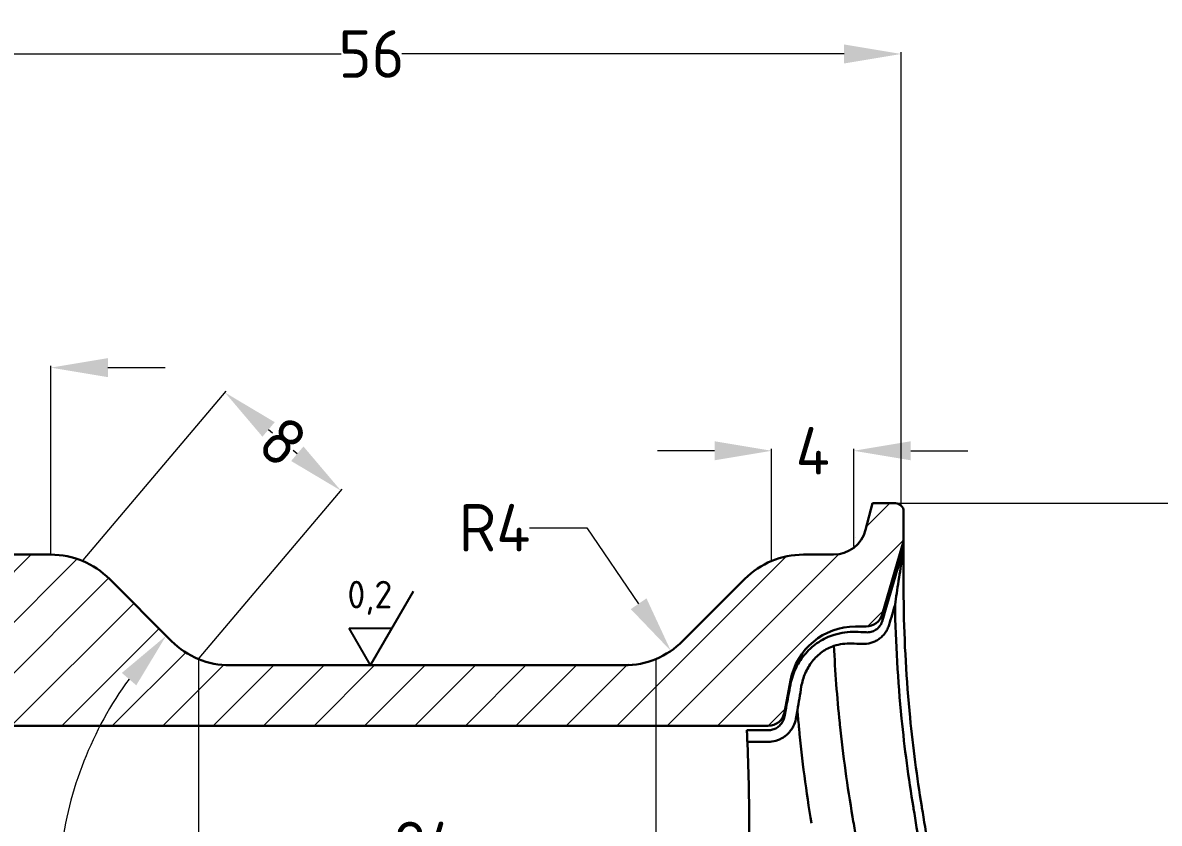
# Model space of a CAD drawing. Header units: inches. Extents: x 975 to 1816, y 133 to 420.
# Drawn here: x 1243.6 to 1303.3, y 318.4 to 360.5 of the extents above; entities that cross this region are included whole.
import ezdxf

# ---------------------------------------------------------------- set-up
doc = ezdxf.new("R2010")
doc.units = ezdxf.units.IN
doc.header["$MEASUREMENT"] = 0
doc.linetypes.add('CENTER', pattern=[2, 1.25, -0.25, 0.25, -0.25])
doc.layers.get('0').update_dxf_attribs({"lineweight": 30})
doc.layers.add('Center', color=1, linetype='CENTER', lineweight=18)
doc.layers.add('Light continous', color=4, linetype='Continuous', lineweight=18)
doc.layers.add('FORMAT', color=7, linetype='Continuous')
doc.layers.add('Net ky hieu', color=2, linetype='Continuous')
doc.styles.add('TCVN', font='tcvn+7284-2003r.ttf', dxfattribs={"height": 2.5})
doc.dimstyles.new('TCVN', dxfattribs={"dimtxt": 2.5, "dimasz": 3, "dimexe": 0.1, "dimexo": 0.0625, "dimgap": 0.09, "dimtad": 0, "dimtoh": 1, "dimdec": 0, "dimzin": 0, "dimdsep": 46, "dimtxsty": 'TCVN', "dimcen": 0.09, "dimclrd": 2, "dimclre": 2, "dimclrt": 1, "dimadec": 0, "dimazin": 0, "dimtfac": 1, "dimtdec": 0, "dimtofl": 0, "dimtmove": 0, "dimatfit": 3, "dimfxl": 1, "dimtolj": 1, "dimtzin": 0, "dimlwd": 18, "dimlwe": 18, "dimarcsym": 0})

# ---------------------------------------------------------------- blocks, each defined once
blk = doc.blocks.new('*D19')
at = {"layer": 'Center', "color": 2, "linetype": 'Continuous', "lineweight": 18, "transparency": 16777216}
for p, q in [((1288.303, 335.264), (1318.897, 335.264)), ((1318.797, 332.264), (1318.797, 279.516)), ((1318.797, 220.588), (1318.797, 273.336)), ((1288.303, 217.588), (1318.897, 217.588))]:
    blk.add_line(p, q, dxfattribs=at)
at = {"layer": 'Center', "color": 2, "transparency": 16777216}
for points in [[(1318.297, 332.264), (1319.297, 332.264), (1318.797, 335.264)], [(1318.297, 220.588), (1319.297, 220.588), (1318.797, 217.588)]]:
    blk.add_solid(points, dxfattribs=at)
at = {"layer": 'Defpoints', "color": 0, "transparency": 16777216}
for p in [(1288.241, 335.264), (1288.241, 217.588), (1318.797, 217.588)]:
    blk.add_point(p, dxfattribs=at)
at = {"layer": 'Center', "color": 1, "transparency": 16777216, "insert": (1318.797, 276.426), "char_height": 2.5, "attachment_point": 5, "rotation": 90, "style": 'TCVN'}
blk.add_mtext('\\A1;{\\fTCVN 7284|b0|i0|c163|p34;%%C118}', dxfattribs=at)
blk = doc.blocks.new('*D20')
at = {"layer": 'Center', "color": 2, "linetype": 'Continuous', "lineweight": 18, "transparency": 16777216}
for p, q in [((1234.076, 335.326), (1234.076, 358.977)), ((1237.076, 358.877), (1260.326, 358.877)), ((1286.756, 358.877), (1263.506, 358.877)), ((1289.756, 335.199), (1289.756, 358.977))]:
    blk.add_line(p, q, dxfattribs=at)
at = {"layer": 'Center', "color": 2, "transparency": 16777216}
for points in [[(1237.076, 359.377), (1237.076, 358.377), (1234.076, 358.877)], [(1286.756, 359.377), (1286.756, 358.377), (1289.756, 358.877)]]:
    blk.add_solid(points, dxfattribs=at)
at = {"layer": 'Defpoints', "color": 0, "transparency": 16777216}
for p in [(1289.756, 358.877), (1234.076, 335.264), (1289.756, 335.136)]:
    blk.add_point(p, dxfattribs=at)
at = {"layer": 'Center', "color": 1, "transparency": 16777216, "insert": (1261.916, 358.877), "char_height": 2.5, "attachment_point": 5, "style": 'TCVN'}
blk.add_mtext('\\A1;56', dxfattribs=at)
blk = doc.blocks.new('*D22')
at = {"layer": 'Center', "color": 2, "linetype": 'Continuous', "lineweight": 18, "transparency": 16777216}
for p, q in [((1246.768, 332.279), (1254.281, 341.158)), ((1256.507, 339.144), (1256.715, 338.967)), ((1258.016, 337.867), (1257.807, 338.044)), ((1252.857, 327.127), (1260.37, 336.006))]:
    blk.add_line(p, q, dxfattribs=at)
at = {"layer": 'Center', "color": 2, "transparency": 16777216}
for points in [[(1256.83, 339.526), (1256.184, 338.762), (1254.217, 341.082)], [(1258.339, 338.249), (1257.693, 337.485), (1260.306, 335.929)]]:
    blk.add_solid(points, dxfattribs=at)
at = {"layer": 'Defpoints', "color": 0, "transparency": 16777216}
for p in [(1260.306, 335.929), (1246.728, 332.231), (1252.817, 327.079)]:
    blk.add_point(p, dxfattribs=at)
at = {"layer": 'Center', "color": 1, "transparency": 16777216, "insert": (1257.261, 338.506), "char_height": 2.5, "attachment_point": 5, "rotation": 319.76247, "style": 'TCVN'}
blk.add_mtext('\\A1;8', dxfattribs=at)
blk = doc.blocks.new('*D23')
at = {"layer": 'Center', "color": 2, "linetype": 'Continuous', "lineweight": 18, "transparency": 16777216}
for p, q in [((1234.597, 342.391), (1231.597, 342.391)), ((1237.597, 332.625), (1237.597, 342.491)), ((1245.063, 332.625), (1245.063, 342.491)), ((1248.063, 342.391), (1251.063, 342.391))]:
    blk.add_line(p, q, dxfattribs=at)
at = {"layer": 'Center', "color": 2, "transparency": 16777216}
for points in [[(1234.597, 342.891), (1234.597, 341.891), (1237.597, 342.391)], [(1248.063, 342.891), (1248.063, 341.891), (1245.063, 342.391)]]:
    blk.add_solid(points, dxfattribs=at)
at = {"layer": 'Defpoints', "color": 0, "transparency": 16777216}
for p in [(1245.063, 342.391), (1237.597, 332.563), (1245.063, 332.563)]:
    blk.add_point(p, dxfattribs=at)
at = {"layer": 'Center', "color": 1, "transparency": 16777216, "insert": (1241.571, 342.391), "char_height": 2.5, "attachment_point": 5, "style": 'TCVN'}
blk.add_mtext('\\A1;7', dxfattribs=at)
blk = doc.blocks.new('*D24')
at = {"layer": 'Center', "color": 2, "linetype": 'Continuous', "lineweight": 18, "transparency": 16777216}
for p, q in [((1252.817, 327.017), (1252.817, 317.182)), ((1276.858, 327.017), (1276.858, 317.182)), ((1255.817, 317.282), (1263.122, 317.282)), ((1273.858, 317.282), (1266.552, 317.282))]:
    blk.add_line(p, q, dxfattribs=at)
at = {"layer": 'Center', "color": 2, "transparency": 16777216}
for points in [[(1255.817, 317.782), (1255.817, 316.782), (1252.817, 317.282)], [(1273.858, 317.782), (1273.858, 316.782), (1276.858, 317.282)]]:
    blk.add_solid(points, dxfattribs=at)
at = {"layer": 'Defpoints', "color": 0, "transparency": 16777216}
for p in [(1252.817, 327.079), (1276.858, 327.079), (1276.858, 317.282)]:
    blk.add_point(p, dxfattribs=at)
at = {"layer": 'Center', "color": 1, "transparency": 16777216, "insert": (1264.837, 317.282), "char_height": 2.5, "attachment_point": 5, "style": 'TCVN'}
blk.add_mtext('\\A1;24', dxfattribs=at)
blk = doc.blocks.new('*D25')
at = {"layer": 'Center', "color": 2, "linetype": 'Continuous', "lineweight": 18, "transparency": 16777216}
for p, q in [((1270.224, 333.979), (1273.224, 333.979)), ((1273.224, 333.979), (1275.955, 329.983))]:
    blk.add_line(p, q, dxfattribs=at)
at = {"layer": 'Center', "color": 2, "transparency": 16777216}
blk.add_solid([(1276.368, 330.266), (1275.543, 329.701), (1277.648, 327.507)], dxfattribs=at)
at = {"layer": 'Defpoints', "color": 0, "transparency": 16777216}
for p in [(1275.193, 331.098), (1277.648, 327.507)]:
    blk.add_point(p, dxfattribs=at)
at = {"layer": 'Center', "color": 1, "transparency": 16777216, "insert": (1268.384, 333.979), "char_height": 2.5, "attachment_point": 5, "style": 'TCVN'}
blk.add_mtext('\\A1;R4', dxfattribs=at)
blk = doc.blocks.new('*D27')
at = {"layer": 'Center', "color": 2, "linetype": 'Continuous', "lineweight": 18, "transparency": 16777216}
for p, q in [((1282.947, 332.294), (1282.947, 338.122)), ((1287.261, 332.99), (1287.261, 338.122)), ((1279.947, 338.022), (1276.947, 338.022)), ((1290.261, 338.022), (1293.261, 338.022))]:
    blk.add_line(p, q, dxfattribs=at)
at = {"layer": 'Center', "color": 2, "transparency": 16777216}
for points in [[(1279.947, 338.522), (1279.947, 337.522), (1282.947, 338.022)], [(1290.261, 338.522), (1290.261, 337.522), (1287.261, 338.022)]]:
    blk.add_solid(points, dxfattribs=at)
at = {"layer": 'Defpoints', "color": 0, "transparency": 16777216}
for p in [(1287.261, 338.022), (1287.261, 332.927), (1282.947, 332.231)]:
    blk.add_point(p, dxfattribs=at)
at = {"layer": 'Center', "color": 1, "transparency": 16777216, "insert": (1285.104, 338.022), "char_height": 2.5, "attachment_point": 5, "style": 'TCVN'}
blk.add_mtext('\\A1;4', dxfattribs=at)
blk = doc.blocks.new('*D34')
at = {"layer": 'Center', "color": 2, "linetype": 'Continuous', "lineweight": 18, "transparency": 16777216}
blk.add_line((1264.793, 314.546), (1251.054, 300.806), dxfattribs=at)
for start, end in [(143.87216, 173.06974), (186.93026, 216.12784)]:
    blk.add_arc((1264.837, 314.59), 19.393, start, end, dxfattribs=at)
at = {"layer": 'Center', "color": 2, "transparency": 16777216}
for points in [[(1248.794, 326.349), (1249.553, 325.699), (1251.124, 328.303)], [(1249.553, 303.481), (1248.794, 302.831), (1251.124, 300.877)]]:
    blk.add_solid(points, dxfattribs=at)
at = {"layer": 'Defpoints', "color": 0, "transparency": 16777216}
for p in [(1248.139, 331.289), (1281.536, 331.289), (1251.405, 328.022), (1278.269, 328.022), (1246.105, 319.609)]:
    blk.add_point(p, dxfattribs=at)
at = {"layer": 'Center', "color": 1, "transparency": 16777216, "insert": (1245.444, 314.59), "char_height": 2.5, "attachment_point": 5, "rotation": 90, "style": 'TCVN'}
blk.add_mtext('\\A1;90°', dxfattribs=at)
blk = doc.blocks.new('rugosità')
at = {"layer": 'Net ky hieu'}
for p, q in [((0, 0), (3.127, 5.415)), ((0, 0), (-1.565, 2.711)), ((-1.565, 2.711), (1.565, 2.711))]:
    blk.add_line(p, q, dxfattribs=at)

msp = doc.modelspace()

# ---------------------------------------------------------------- hatches: boundary and pattern name
at = {"layer": 'Light continous'}
h = msp.add_hatch(dxfattribs=at)
h.set_pattern_fill('ANSI31', color=3, scale=15, style=0)
h.set_pattern_definition([(45, (475.5021, -64.7313), (-1.3258252, 1.3258252), [])])
edge = h.paths.add_edge_path(flags=0)
edge.add_line((1235.989, 333.638), (1235.318, 335.264))
edge.add_line((1235.318, 335.264), (1234.076, 335.264))
edge.add_line((1234.076, 335.264), (1234.076, 332.266))
edge.add_arc((1242.776, 332.266), 8.7, 180, 270)
edge.add_line((1242.776, 323.566), (1282.762, 323.566))
edge.add_arc((1282.762, 324.436), 0.87, 270, 349.2157)
edge.add_line((1283.616, 324.274), (1283.937, 325.958))
edge.add_arc((1287.356, 325.307), 3.48, 90, 169.2157, ccw=False)
edge.add_line((1287.356, 328.787), (1287.914, 328.787))
edge.add_arc((1287.914, 329.657), 0.87, 270, 343.57184)
edge.add_line((1288.749, 329.411), (1289.812, 333.019))
edge.add_arc((1288.144, 333.511), 1.74, 343.57184, 360)
edge.add_line((1289.884, 333.511), (1289.884, 334.829))
edge.add_arc((1289.449, 334.829), 0.435, 0, 90)
edge.add_line((1289.449, 335.264), (1288.241, 335.264))
edge.add_line((1288.241, 335.264), (1287.88, 333.868))
edge.add_arc((1286.195, 334.303), 1.74, 270, 345.52832, ccw=False)
edge.add_line((1286.195, 332.563), (1284.612, 332.563))
edge.add_arc((1284.612, 328.213), 4.35, 90, 135)
edge.add_line((1281.536, 331.289), (1278.269, 328.022))
edge.add_arc((1275.193, 331.098), 4.35, 270, 315, ccw=False)
edge.add_line((1275.193, 326.748), (1254.481, 326.748))
edge.add_arc((1254.481, 331.098), 4.35, 225, 270, ccw=False)
edge.add_line((1251.405, 328.022), (1248.139, 331.289))
edge.add_arc((1245.063, 328.213), 4.35, 45, 90)
edge.add_line((1245.063, 332.563), (1237.597, 332.563))
edge.add_arc((1237.597, 334.303), 1.74, 202.4379, 270, ccw=False)

# ---------------------------------------------------------------- linework, layer by layer
for p, q in [((1287.88, 333.868), (1288.241, 335.264)), ((1288.241, 335.264), (1289.449, 335.264)), ((1289.884, 334.829), (1289.884, 333.511)), ((1289.884, 333.511), (1289.884, 330.604)), ((1289.812, 333.019), (1288.749, 329.411)), ((1289.883, 333.118), (1289.883, 332.798)), ((1237.597, 332.563), (1245.063, 332.563)), ((1284.612, 332.563), (1286.195, 332.563)), ((1248.139, 331.289), (1251.405, 328.022)), ((1278.269, 328.022), (1281.536, 331.289)), ((1287.914, 328.787), (1287.356, 328.787)), ((1254.481, 326.748), (1275.193, 326.748)), ((1283.937, 325.958), (1283.616, 324.274)), ((1283.616, 324.05), (1283.704, 324.51)), ((1284.302, 324.397), (1284.215, 323.936)), ((1282.762, 323.566), (1242.776, 323.566)), ((1281.645, 323.335), (1282.762, 323.335)), ((1282.762, 322.726), (1281.67, 322.726))]:
    msp.add_line(p, q)
for centre, radius, start, end in [((1289.449, 334.829), 0.435, 0, 90), ((1286.195, 334.303), 1.74, 270, 345.52832), ((1288.144, 333.511), 1.74, 343.57184, 0), ((1245.063, 328.213), 4.35, 45, 90), ((1284.612, 328.213), 4.35, 90, 135), ((1287.914, 329.657), 0.87, 270, 343.57184), ((1287.356, 325.307), 3.48, 90, 169.2157), ((1254.481, 331.098), 4.35, 225, 270), ((1275.193, 331.098), 4.35, 270, 315), ((1282.762, 324.436), 0.87, 270, 349.2157)]:
    msp.add_arc(centre, radius, start, end)
for points in [[(1289.812, 332.643), (1289.858, 332.796), (1289.881, 332.955), (1289.883, 333.114)], [(1288.749, 329.055), (1288.986, 329.855), (1289.223, 330.655), (1289.46, 331.456)], [(1289.431, 329.921), (1289.49, 330.335), (1289.551, 330.749), (1289.614, 331.163)], [(1289.614, 331.163), (1289.623, 331.228), (1289.633, 331.293), (1289.643, 331.357)], [(1289.643, 331.357), (1289.643, 331.357), (1289.643, 331.357), (1289.644, 331.357)], [(1289.881, 331.438), (1289.88, 331.37), (1289.88, 331.302), (1289.88, 331.234)], [(1289.431, 329.921), (1289.328, 329.575), (1289.225, 329.228), (1289.123, 328.882)], [(1289.774, 323.959), (1289.577, 325.94), (1289.462, 327.93), (1289.431, 329.921)], [(1289.887, 329.933), (1289.916, 327.955), (1290.028, 325.978), (1290.221, 324.009)], [(1287.356, 328.504), (1287.542, 328.497), (1287.728, 328.49), (1287.914, 328.482)], [(1286.218, 327.771), (1286.283, 326.422), (1286.385, 325.074), (1286.524, 323.73)], [(1287.703, 327.87), (1287.517, 327.878), (1287.331, 327.885), (1287.145, 327.892)], [(1283.704, 324.51), (1283.781, 324.921), (1283.859, 325.331), (1283.937, 325.741)], [(1284.506, 325.626), (1284.438, 325.216), (1284.37, 324.806), (1284.302, 324.397)], [(1284.376, 323.533), (1284.35, 323.821), (1284.325, 324.109), (1284.302, 324.397)], [(1283.535, 323.811), (1283.573, 323.887), (1283.601, 323.966), (1283.616, 324.05)], [(1284.215, 323.936), (1284.188, 323.795), (1284.142, 323.661), (1284.076, 323.533)], [(1290.398, 319.274), (1290.138, 320.828), (1289.93, 322.391), (1289.774, 323.959)], [(1290.221, 324.009), (1290.374, 322.443), (1290.579, 320.885), (1290.836, 319.333)], [(1285.036, 318.447), (1284.763, 320.102), (1284.546, 321.767), (1284.385, 323.438)], [(1286.533, 323.636), (1286.703, 322.01), (1286.925, 320.389), (1287.201, 318.779)], [(1290.408, 319.213), (1290.404, 319.233), (1290.401, 319.254), (1290.398, 319.274)], [(1290.836, 319.333), (1290.84, 319.309), (1290.844, 319.285), (1290.848, 319.262)]]:
    msp.add_open_spline(points, degree=3)
for points, knots in [([(1289.832, 332.62), (1289.848, 332.703), (1289.861, 332.786), (1289.874, 332.91), (1289.877, 332.951), (1289.881, 333.013), (1289.881, 333.034), (1289.882, 333.065), (1289.883, 333.075), (1289.883, 333.09), (1289.883, 333.096), (1289.883, 333.103), (1289.883, 333.106), (1289.883, 333.109), (1289.883, 333.11), (1289.883, 333.113), (1289.883, 333.114), (1289.883, 333.114)], [0, 0, 0, 0, 0.5, 0.5, 0.75, 0.75, 0.875, 0.875, 0.9375, 0.9375, 0.96875, 0.96875, 0.984375, 0.984375, 0.992188, 0.992188, 1, 1, 1, 1]), ([(1289.883, 332.789), (1289.883, 332.742), (1289.883, 332.693), (1289.883, 332.59), (1289.883, 332.536), (1289.883, 332.373), (1289.883, 332.26), (1289.882, 332.029), (1289.882, 331.912), (1289.881, 331.676), (1289.881, 331.557), (1289.881, 331.438)], [0, 0, 0, 0, 0.125, 0.125, 0.25, 0.25, 0.5, 0.5, 0.75, 0.75, 1, 1, 1, 1]), ([(1289.883, 333.118), (1289.883, 333.112), (1289.883, 333.106), (1289.883, 333.093), (1289.883, 333.087), (1289.883, 333.068), (1289.883, 333.054), (1289.883, 333.014), (1289.883, 332.987), (1289.883, 332.905), (1289.883, 332.848), (1289.883, 332.789)], [0, 0, 0, 0, 0.0625, 0.0625, 0.125, 0.125, 0.25, 0.25, 0.5, 0.5, 1, 1, 1, 1]), ([(1289.883, 332.255), (1289.883, 332.354), (1289.883, 332.45), (1289.883, 332.586), (1289.883, 332.631), (1289.883, 332.696), (1289.883, 332.717), (1289.883, 332.749), (1289.883, 332.759), (1289.883, 332.775), (1289.883, 332.78), (1289.883, 332.79), (1289.883, 332.795), (1289.883, 332.798)], [0, 0, 0, 0, 0.5, 0.5, 0.75, 0.75, 0.875, 0.875, 0.9375, 0.9375, 0.96875, 0.96875, 1, 1, 1, 1]), ([(1289.46, 331.456), (1289.465, 331.47), (1289.469, 331.485), (1289.473, 331.499), (1289.586, 331.88), (1289.699, 332.262), (1289.812, 332.643)], [0, 0, 0, 0, 0.000226045, 0.000226045, 0.000226045, 0.0062233, 0.0062233, 0.0062233, 0.0062233]), ([(1289.644, 331.357), (1289.676, 331.57), (1289.708, 331.783), (1289.755, 332.1), (1289.771, 332.206), (1289.795, 332.363), (1289.802, 332.415), (1289.817, 332.519), (1289.825, 332.57), (1289.832, 332.62)], [0, 0, 0, 0, 0.5, 0.5, 0.75, 0.75, 0.875, 0.875, 1, 1, 1, 1]), ([(1289.88, 331.124), (1289.881, 331.318), (1289.881, 331.511), (1289.882, 331.795), (1289.882, 331.889), (1289.882, 332.075), (1289.883, 332.167), (1289.883, 332.255)], [0, 0, 0, 0, 0.5, 0.5, 0.75, 0.75, 1, 1, 1, 1]), ([(1289.88, 331.234), (1289.879, 331.018), (1289.879, 330.802), (1289.882, 330.368), (1289.884, 330.15), (1289.887, 329.933)], [0, 0, 0, 0, 0.5, 0.5, 1, 1, 1, 1]), ([(1289.123, 328.882), (1289.099, 328.804), (1289.07, 328.728), (1288.998, 328.583), (1288.956, 328.514), (1288.863, 328.385), (1288.811, 328.326), (1288.699, 328.216), (1288.638, 328.165), (1288.51, 328.077), (1288.443, 328.038), (1288.339, 327.989), (1288.303, 327.974), (1288.231, 327.947), (1288.194, 327.935), (1288.009, 327.882), (1287.857, 327.864), (1287.703, 327.87)], [0, 0, 0, 0, 0.125, 0.125, 0.25, 0.25, 0.375, 0.375, 0.5, 0.5, 0.625, 0.625, 0.6875, 0.6875, 0.75, 0.75, 1, 1, 1, 1]), ([(1287.914, 328.482), (1288, 328.476), (1288.085, 328.483), (1288.211, 328.513), (1288.253, 328.527), (1288.334, 328.561), (1288.373, 328.581), (1288.449, 328.629), (1288.486, 328.657), (1288.555, 328.72), (1288.587, 328.754), (1288.645, 328.83), (1288.671, 328.872), (1288.716, 328.96), (1288.734, 329.007), (1288.749, 329.055)], [0, 0, 0, 0, 0.25, 0.25, 0.375, 0.375, 0.5, 0.5, 0.625, 0.625, 0.75, 0.75, 0.875, 0.875, 1, 1, 1, 1]), ([(1283.937, 325.741), (1283.995, 326.046), (1284.092, 326.337), (1284.293, 326.751), (1284.371, 326.886), (1284.541, 327.141), (1284.633, 327.262), (1284.835, 327.49), (1284.943, 327.598), (1285.175, 327.799), (1285.297, 327.89), (1285.549, 328.054), (1285.68, 328.127), (1285.95, 328.254), (1286.091, 328.308), (1286.233, 328.353)], [0, 0, 0, 0, 0.25, 0.25, 0.375, 0.375, 0.5, 0.5, 0.625, 0.625, 0.75, 0.75, 0.875, 0.875, 1, 1, 1, 1]), ([(1286.233, 328.353), (1286.416, 328.41), (1286.601, 328.45), (1286.975, 328.501), (1287.164, 328.51), (1287.356, 328.504)], [0, 0, 0, 0, 0.5, 0.5, 1, 1, 1, 1]), ([(1286.218, 327.771), (1286.108, 327.734), (1285.999, 327.688), (1285.791, 327.581), (1285.691, 327.519), (1285.499, 327.38), (1285.407, 327.303), (1285.233, 327.134), (1285.152, 327.044), (1285.004, 326.855), (1284.937, 326.755), (1284.813, 326.545), (1284.758, 326.435), (1284.614, 326.101), (1284.547, 325.868), (1284.506, 325.626)], [0, 0, 0, 0, 0.125, 0.125, 0.25, 0.25, 0.375, 0.375, 0.5, 0.5, 0.625, 0.625, 0.75, 0.75, 1, 1, 1, 1]), ([(1287.145, 327.892), (1286.987, 327.898), (1286.831, 327.89), (1286.522, 327.85), (1286.369, 327.817), (1286.218, 327.771)], [0, 0, 0, 0, 0.5, 0.5, 1, 1, 1, 1]), ([(1282.762, 323.335), (1282.842, 323.335), (1282.921, 323.346), (1283.036, 323.378), (1283.074, 323.392), (1283.146, 323.424), (1283.181, 323.443), (1283.283, 323.505), (1283.345, 323.557), (1283.426, 323.644), (1283.45, 323.675), (1283.496, 323.741), (1283.517, 323.775), (1283.535, 323.811)], [0, 0, 0, 0, 0.25, 0.25, 0.375, 0.375, 0.5, 0.5, 0.75, 0.75, 0.875, 0.875, 1, 1, 1, 1]), ([(1281.67, 322.726), (1281.668, 322.763), (1281.667, 322.801), (1281.664, 322.874), (1281.662, 322.91), (1281.659, 322.981), (1281.658, 323.014), (1281.655, 323.078), (1281.654, 323.108), (1281.652, 323.164), (1281.651, 323.189), (1281.649, 323.235), (1281.648, 323.255), (1281.647, 323.289), (1281.646, 323.302), (1281.646, 323.324), (1281.645, 323.331), (1281.645, 323.335)], [0, 0, 0, 0, 0.125, 0.125, 0.25, 0.25, 0.375, 0.375, 0.5, 0.5, 0.625, 0.625, 0.75, 0.75, 0.875, 0.875, 1, 1, 1, 1]), ([(1281.67, 322.726), (1281.668, 322.763), (1281.667, 322.801), (1281.664, 322.874), (1281.662, 322.91), (1281.659, 322.981), (1281.658, 323.014), (1281.655, 323.078), (1281.654, 323.108), (1281.652, 323.164), (1281.651, 323.189), (1281.649, 323.235), (1281.648, 323.255), (1281.647, 323.289), (1281.646, 323.302), (1281.646, 323.324), (1281.645, 323.331), (1281.645, 323.335)], [0, 0, 0, 0, 0.125, 0.125, 0.25, 0.25, 0.375, 0.375, 0.5, 0.5, 0.625, 0.625, 0.75, 0.75, 0.875, 0.875, 1, 1, 1, 1]), ([(1284.076, 323.533), (1284.045, 323.472), (1284.01, 323.414), (1283.932, 323.303), (1283.89, 323.25), (1283.799, 323.151), (1283.75, 323.105), (1283.645, 323.018), (1283.589, 322.979), (1283.474, 322.908), (1283.415, 322.877), (1283.291, 322.823), (1283.227, 322.8), (1283.031, 322.744), (1282.898, 322.726), (1282.762, 322.726)], [0, 0, 0, 0, 0.125, 0.125, 0.25, 0.25, 0.375, 0.375, 0.5, 0.5, 0.625, 0.625, 0.75, 0.75, 1, 1, 1, 1]), ([(1284.385, 323.438), (1284.385, 323.439), (1284.385, 323.439), (1284.385, 323.44), (1284.382, 323.471), (1284.379, 323.502), (1284.376, 323.533)], [0, 0, 0, 0, 0.0000085048, 0.0000085048, 0.0000085048, 0.0004770405, 0.0004770405, 0.0004770405, 0.0004770405]), ([(1286.524, 323.73), (1286.527, 323.699), (1286.53, 323.668), (1286.533, 323.636), (1286.533, 323.636), (1286.533, 323.636), (1286.533, 323.636)], [0, 0, 0, 0, 0.0004726212, 0.0004726212, 0.0004726212, 0.0004728822, 0.0004728822, 0.0004728822, 0.0004728822]), ([(1280.001, 298.277), (1280.733, 302.29), (1281.235, 306.334), (1281.652, 312.447), (1281.734, 314.492), (1281.774, 317.572), (1281.773, 318.601), (1281.75, 320.147), (1281.739, 320.663), (1281.71, 321.694), (1281.692, 322.21), (1281.67, 322.726)], [0, 0, 0, 0, 0.5, 0.5, 0.75, 0.75, 0.875, 0.875, 0.9375, 0.9375, 1, 1, 1, 1]), ([(1280.001, 298.277), (1280.733, 302.29), (1281.235, 306.334), (1281.652, 312.447), (1281.734, 314.492), (1281.774, 317.572), (1281.773, 318.601), (1281.75, 320.147), (1281.739, 320.663), (1281.71, 321.694), (1281.692, 322.21), (1281.67, 322.726)], [0, 0, 0, 0, 0.5, 0.5, 0.75, 0.75, 0.875, 0.875, 0.9375, 0.9375, 1, 1, 1, 1]), ([(1291.284, 303.212), (1291.436, 305.875), (1291.437, 308.543), (1291.218, 312.551), (1291.107, 313.889), (1290.813, 316.557), (1290.629, 317.886), (1290.408, 319.213)], [0, 0, 0, 0, 0.5, 0.5, 0.75, 0.75, 1, 1, 1, 1]), ([(1290.848, 319.262), (1291.071, 317.923), (1291.258, 316.579), (1291.558, 313.886), (1291.67, 312.534), (1291.895, 308.486), (1291.895, 305.792), (1291.744, 303.102)], [0, 0, 0, 0, 0.25, 0.25, 0.5, 0.5, 1, 1, 1, 1]), ([(1287.201, 318.779), (1287.252, 318.469), (1287.3, 318.159), (1287.393, 317.538), (1287.526, 316.607), (1287.64, 315.674), (1287.775, 314.428), (1287.834, 313.803), (1287.935, 312.555), (1287.977, 311.931), (1288.145, 308.812), (1288.144, 306.319), (1288.007, 303.83)], [0, 0, 0, 0, 0.0625, 0.0625, 0.125, 0.25, 0.25, 0.375, 0.375, 0.5, 0.5, 1, 1, 1, 1])]:
    msp.add_open_spline(points, degree=3, knots=knots)

# ---------------------------------------------------------------- block references
at = {"layer": 'Net ky hieu', "xscale": 0.7199211592606376, "yscale": 0.7199211592606376, "zscale": 0.7199211592606376}
msp.add_blockref('rugosità', (1261.867, 326.748), dxfattribs=at)

# ---------------------------------------------------------------- texts
at = {"layer": 'FORMAT', "insert": (1260.646, 331.19), "char_height": 1.45, "attachment_point": 1, "style": 'TCVN'}
msp.add_mtext_dynamic_manual_height_columns('{\\C1;0,2}', width=1.79102, gutter_width=2.25, heights=[0], dxfattribs=at)

# ---------------------------------------------------------------- dimensions: what is measured, and where the dimension line sits
at = {"layer": 'Center'}
for base, p1, p2, picture, middle in [((1289.756, 358.877), (1234.076, 335.264), (1289.756, 335.136), '*D20', (1261.916, 358.877)), ((1287.261, 338.022), (1282.947, 332.231), (1287.261, 332.927), '*D27', (1285.104, 338.022))]:
    dim = msp.add_linear_dim(base=base, p1=p1, p2=p2, dimstyle='TCVN', dxfattribs=at)
    dim.commit()
    dim.dimension.update_dxf_attribs({"geometry": picture, "text_midpoint": middle})
dim = msp.add_linear_dim(base=(1245.063, 342.391), p1=(1237.597, 332.563), p2=(1245.063, 332.563), angle=0, dimstyle='TCVN', dxfattribs=at)
dim.commit()
dim.dimension.update_dxf_attribs({"geometry": '*D23', "text_midpoint": (1241.571, 342.391), "dimtype": 161})
for p1, p2, distance, picture, middle in [((1246.728, 332.231), (1252.817, 327.079), 11.594, '*D22', (1257.261, 338.506)), ((1252.817, 327.079), (1276.858, 327.079), -9.797, '*D24', (1264.837, 317.282))]:
    dim = msp.add_aligned_dim(p1=p1, p2=p2, distance=distance, dimstyle='TCVN', dxfattribs=at)
    dim.commit()
    dim.dimension.update_dxf_attribs({"geometry": picture, "text_midpoint": middle})
dim = msp.add_radius_dim(center=(1275.193, 331.098), mpoint=(1277.648, 327.507), dimstyle='TCVN', dxfattribs=at)
dim.commit()
dim.dimension.update_dxf_attribs({"geometry": '*D25', "text_midpoint": (1268.384, 333.979), "dimtype": 164})
dim = msp.add_linear_dim(base=(1318.797, 217.588), p1=(1288.241, 335.264), p2=(1288.241, 217.588), angle=90, text='{\\fTCVN 7284|b0|i0|c163|p34;%%C118}', dimstyle='TCVN', dxfattribs=at)
dim.commit()
dim.dimension.update_dxf_attribs({"geometry": '*D19', "text_midpoint": (1318.797, 276.426)})
dim = msp.add_angular_dim_2l(base=(1246.105, 319.609), line1=((1278.269, 328.022), (1281.536, 331.289)), line2=((1248.139, 331.289), (1251.405, 328.022)), dimstyle='TCVN', dxfattribs=at)
dim.commit()
dim.dimension.update_dxf_attribs({"geometry": '*D34', "text_midpoint": (1245.444, 314.59)})

doc.saveas('drawing.dxf')
